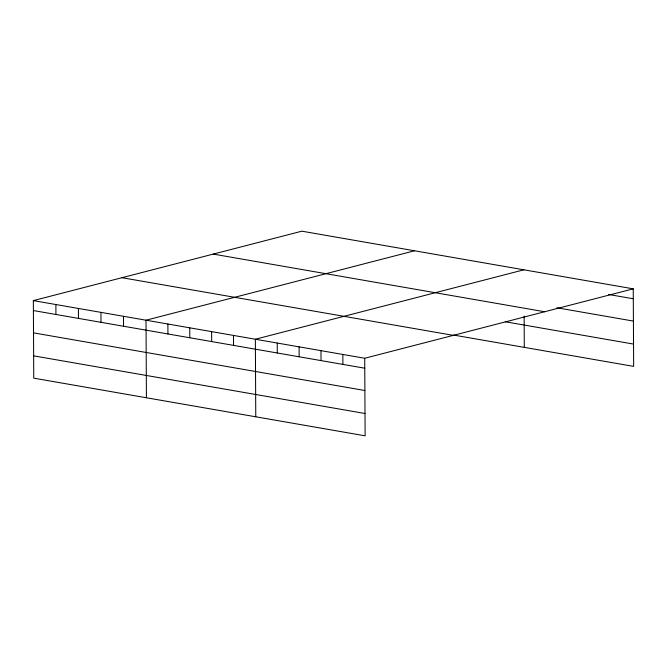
<?xml version="1.0" encoding="UTF-8"?>
<svg xmlns="http://www.w3.org/2000/svg" width="667" height="667" viewBox="0 0 667 667"><rect width="100%" height="100%" fill="white"/><g stroke="black" fill="none" stroke-linecap="round" stroke-linejoin="round"><path stroke-width="1" d="M633.241 288.836L364.716 358.262L365.124 435.818L33.759 378.164L33.35 300.609L301.876 231.182L633.241 288.836L633.65 366.391L453.718 335.084M414.541 250.784L146.015 320.21L146.423 397.774M523.895 269.81L255.361 339.236L255.769 416.792M608.446 294.447L633.3 298.774M556.87 307.77L633.417 321.085M213.265 254.094L544.631 311.747M505.294 321.769L633.533 344.08M121.961 277.697L453.327 335.351M33.35 300.609L364.716 358.262M33.4 310.555L364.766 368.209M33.517 332.866L364.882 390.52M33.642 355.853L365.007 413.507M524.137 316.058L524.304 347.365M342.846 354.46L342.896 364.399M320.977 350.65L321.027 360.597M299.108 346.848L299.158 356.787M277.239 343.046L277.289 352.985M233.492 335.434L233.55 345.373M211.622 331.624L211.672 341.571M189.753 327.822L189.803 337.76M167.884 324.02L167.934 333.959M123.478 316.291L123.537 326.23M100.95 312.373L101 322.311M78.414 308.454L78.464 318.392M55.886 304.527L55.936 314.474"/></g></svg>
